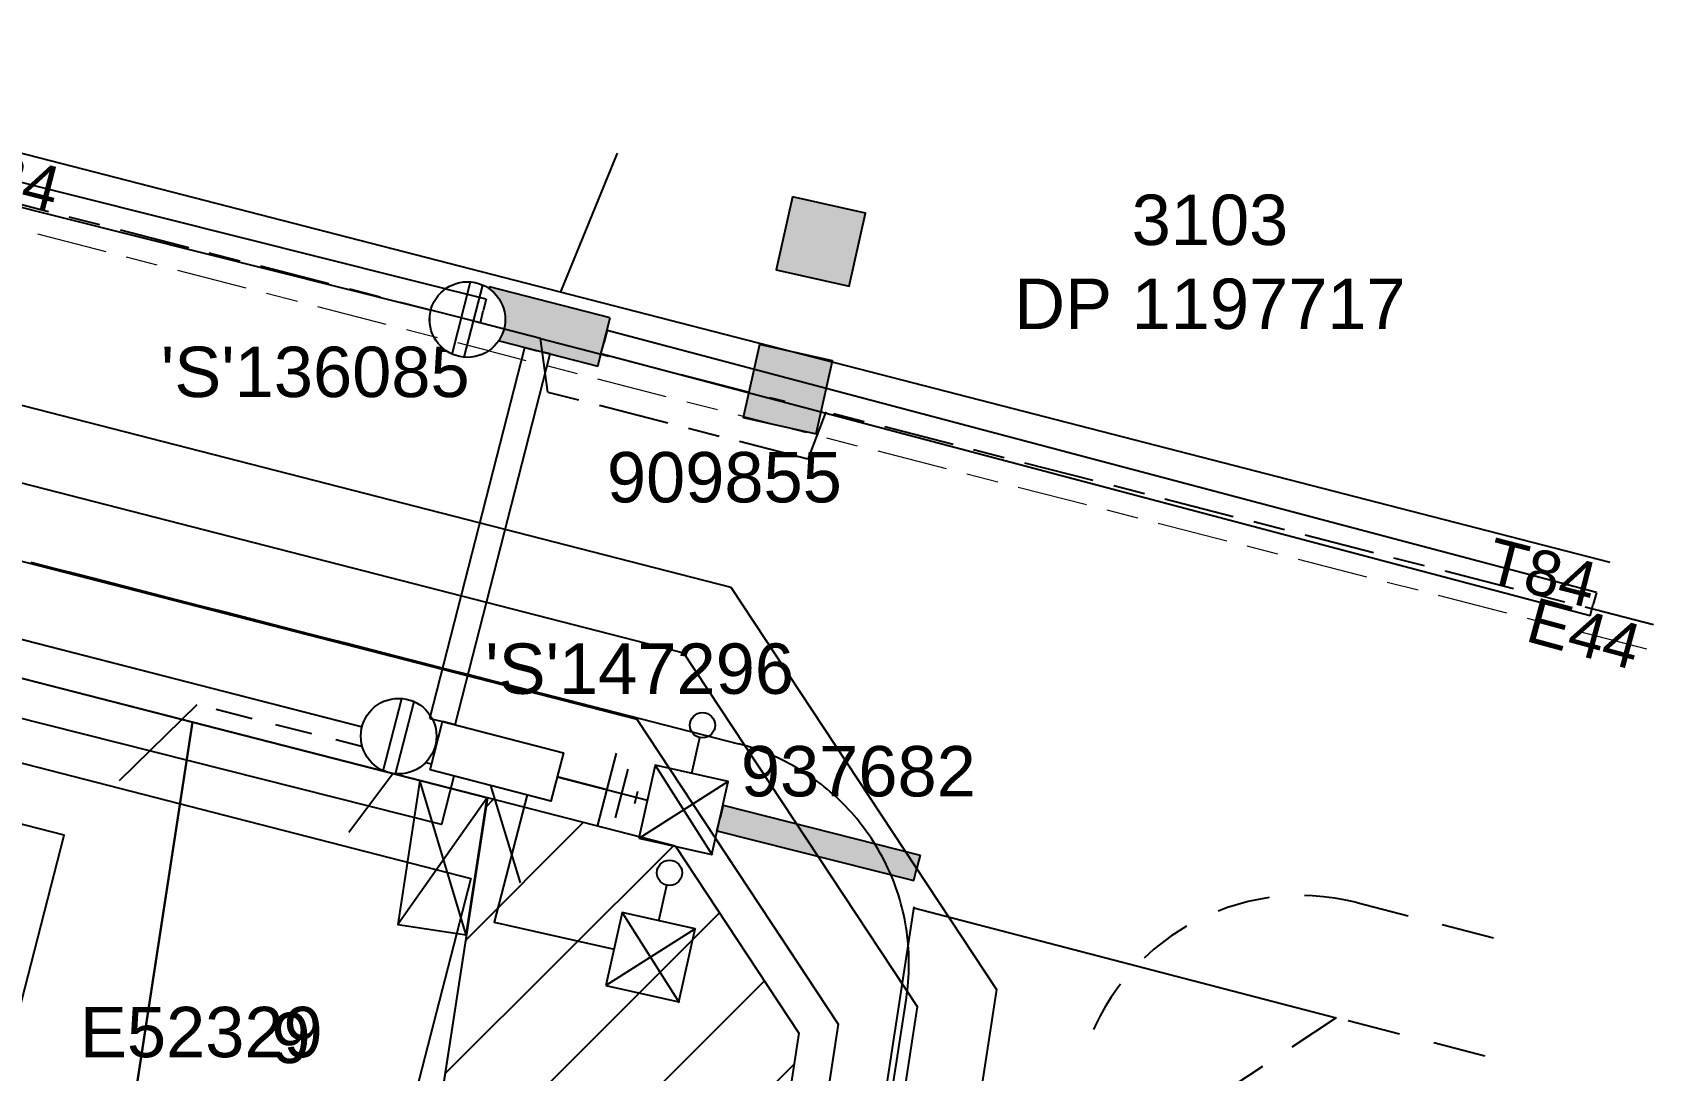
# Model space of a CAD drawing. Header units: metres. Extents: x 301343 to 301607, y 6240179 to 6240499.
# Drawn here: x 301537.2 to 301601.5, y 6240399.1 to 6240440.3 of the extents above; entities that cross this region are included whole.
import ezdxf
from ezdxf.enums import TextEntityAlignment as Align

# ---------------------------------------------------------------- set-up
doc = ezdxf.new("R2010")
doc.units = ezdxf.units.M
doc.header["$LTSCALE"] = 0.7
for name, pattern in [('Cable Exist OH', [1, 1, 0]), ('Cable Exist UG', [8.2, 4, -1.2, 1.8, -1.2]), ('Dash', [5, 3, -2]), ('IE Trench LV', [6.5, 5, -1.5])]:
    doc.linetypes.add(name, pattern=pattern)
doc.layers.get('0').update_dxf_attribs({"color": 6})
for name, color, linetype in [('_User Miscellaneous11', 7, 'Continuous'), ('_User Miscellaneous4', 7, 'Continuous'), ('_User Miscellaneous6', 7, 'Continuous'), ('_User Miscellaneous7', 150, 'Continuous'), ('_User Miscellaneous8', 7, 'Continuous'), ('_User Miscellaneous9', 8, 'Continuous'), ('_User_HV_Exist', 7, 'Continuous'), ('Cadastre Developer_SP_NEW', 4, 'Continuous'), ('Cadastre Roads_SP_NEW', 8, 'Continuous'), ('Duct_SP_EXT', 4, 'Continuous'), ('Duct_SP_NEW', 2, 'Continuous'), ('Equip_HV_NEW', 2, 'Continuous'), ('Equip_LV_EXT', 5, 'Continuous'), ('Equip_LV_NEW', 5, 'Continuous'), ('Mains_HV_NEW_U72', 2, 'Continuous'), ('Mains_LV_EXT', 160, 'Continuous'), ('Mains_LV_NEW_R6', 2, 'Continuous'), ('Mains_LV_NEW_T84', 2, 'Continuous'), ('Mains_LV_SL_EXT', 160, 'Continuous'), ('Services_SP_NEW_UG', 2, 'Continuous'), ('Sub_SP_NEW', 2, 'Continuous'), ('SupportsUG_SP_LV_EXT', 7, 'Continuous'), ('SupportsUG_SP_LV_NEW', 2, 'Continuous'), ('SupportsUG_SP_LV_SL_EXT', 7, 'Continuous'), ('SupportsUG_SP_LV_SL_NEW', 2, 'Continuous'), ('Trench_SP_NEW', 2, 'Continuous')]:
    doc.layers.add(name, color=color, linetype=linetype)
doc.layers.add('_User Miscellaneous5', color=7, linetype='Continuous', lineweight=35)
doc.layers.add('_User Notes', color=7, linetype='Continuous', plot=False)
doc.styles.add('ARIAL', font='arial.ttf', dxfattribs={"height": 2})
doc.styles.add('COLUMN_LABEL', font='arial.ttf')
doc.styles.add('POLE_LABEL', font='arial.ttf')
doc.styles.add('SL_LABEL', font='arial.ttf')
doc.styles.get("Standard").update_dxf_attribs({"font": 'arial.ttf'})
doc.styles.add('style1', font='iso3098b.shx')
doc.styles.add('SWITCH_LABEL', font='arial.ttf', dxfattribs={"height": 2.5})
doc.linetypes.add('Cable New UG', pattern='A,8,-1,["x",style1,S=3.5,R=0,X=0.35,Y=-1],-3.5', length=12.5)
doc.linetypes.add('Cable Z', pattern='A,8,-1,["Z",Standard,S=2.5,R=0,X=0.35,Y=-1.25],-3.5', length=12.5)
doc.linetypes.add('IE Trench HV', pattern='A,8,-2,["/",style1,S=2.5,R=0,X=0.1,Y=-1],-4.5', length=14.5)

# ---------------------------------------------------------------- blocks, each defined once
blk = doc.blocks.new('*U68')
at = {"layer": '_User Miscellaneous7'}
blk.add_hatch(color=256, dxfattribs=at).paths.add_polyline_path([(-1.247, -7.528), (1.721, -7.434), (1.627, -4.466), (-1.341, -4.56)])
at = {"layer": '_User Miscellaneous8'}
blk.add_hatch(color=256, dxfattribs=at).paths.add_polyline_path([(-1.437, -1.531), (1.531, -1.437), (1.437, 1.531), (-1.531, 1.437)])
at = {"layer": '_User Miscellaneous7'}
blk.add_lwpolyline([(1.721, -7.434), (1.627, -4.466), (-1.341, -4.56), (-1.247, -7.528)], close=True, dxfattribs=at)
at = {"layer": '_User Miscellaneous8'}
blk.add_lwpolyline([(1.531, -1.437), (1.437, 1.531), (-1.531, 1.437), (-1.437, -1.531)], close=True, dxfattribs=at)
at = {"flags": 9}
for tag, style, p in [('STRUCTURE_PLANT_NUMBER', 'POLE_LABEL', (1.813, 0.031)), ('STREET_CODE', 'COLUMN_LABEL', (1.813, -0.2))]:
    blk.add_attdef(tag, text='', height=0.2, dxfattribs=dict(at, style=style)).set_placement(p, align=Align.MIDDLE_LEFT)
for tag, p in [('OWNED_BY', (1.813, -0.6)), ('COLUMN_TYPE', (1.813, -0.4)), ('STATE', (1.813, -0.8)), ('USAGE', (1.813, -1)), ('LEGEND', (1.813, -1.2)), ('STREETNAME', (1.813, -1.6)), ('SUBURB', (1.813, -1.8)), ('LOCATION', (1.813, -1.4)), ('NOTES', (1.813, -2))]:
    blk.add_attdef(tag, text='', height=0.2, dxfattribs=at).set_placement(p, align=Align.MIDDLE_LEFT)
at = {"flags": 1}
blk.add_attdef('Z', (1.813, -2.351), '', height=0.2, dxfattribs=at)
at = {"layer": '_User Miscellaneous6', "style": 'ARIAL', "flags": 8}
blk.add_attdef('ASSET_NUM', text='', height=2, dxfattribs=at).set_placement((2, 2), align=Align.MIDDLE_LEFT)
blk = doc.blocks.new('*U67')
blk.add_hatch(color=256).paths.add_polyline_path([(2.571, -2.391), (2.493, -0.413), (-2.453, -0.606), (-2.376, -2.585)])
blk.add_lwpolyline([(2.493, -0.413), (-2.453, -0.606), (-2.376, -2.585), (2.571, -2.391)], close=True)
for tag, p, flags in [('OWNED_BY', (0, 1.3), 9), ('STATE', (0, 1.1), 9), ('SUPPORT_TYPE', (0, 0.9), 9), ('USAGE', (0, 0.7), 9), ('LEGEND', (0, 0.5), 9), ('LOCATION', (0, 0.3), 9), ('NOTES', (0, 0.1), 9), ('PARENT', (0, -0.1), 9), ('STREETNAME', (0, -0.3), 9), ('SUBURB', (0, -0.5), 1)]:
    blk.add_attdef(tag, p, '', height=0.2, dxfattribs=dict(flags=flags))
at = {"layer": '_User Miscellaneous6', "style": 'ARIAL', "flags": 8}
blk.add_attdef('ASSET_NUM', text='', height=2, dxfattribs=at).set_placement((1.5, 7.5), align=Align.TOP_LEFT)
blk = doc.blocks.new('LV_UG_LINKS_CLOSED_EXT')
blk.add_wipeout([(-1.056, 1.057), (-1.18, 0.916), (-1.286, 0.761), (-1.371, 0.594), (-1.435, 0.417), (-1.476, 0.234), (-1.493, 0.047), (-1.487, -0.14), (-1.458, -0.326), (-1.406, -0.506), (-1.331, -0.678), (-1.236, -0.839), (-1.121, -0.988), (-0.988, -1.12), (-0.84, -1.235), (-0.679, -1.331), (-0.506, -1.406), (-0.326, -1.458), (-0.141, -1.487), (0.047, -1.493), (0.233, -1.476), (0.416, -1.435), (0.593, -1.371), (0.76, -1.286), (0.915, -1.181), (1.056, -1.057), (1.18, -0.916), (1.286, -0.761), (1.371, -0.594), (1.435, -0.417), (1.476, -0.234), (1.493, -0.047), (1.487, 0.14), (1.458, 0.326), (1.406, 0.506), (1.331, 0.678), (1.236, 0.839), (1.121, 0.988), (0.988, 1.12), (0.84, 1.235), (0.679, 1.331), (0.506, 1.406), (0.326, 1.458), (0.141, 1.487), (-0.047, 1.493), (-0.233, 1.476), (-0.416, 1.435), (-0.593, 1.371), (-0.76, 1.286), (-0.915, 1.181)])
for p, q in [((-0.25, -1.479), (-0.25, 1.479)), ((0.25, -1.479), (0.25, 1.479))]:
    blk.add_line(p, q)
blk.add_circle((0, 0), 1.5)
at = {"flags": 9}
for tag, p in [('ACTUAL_STATUS', (0, 0)), ('OPERATING_VOLTAGE', (0, -0.6)), ('CONSTRUCTED_VOLTAGE', (0, -0.2)), ('NO_PHASES', (0, -0.4)), ('ORIENTATION', (0, -0.8)), ('STATE', (0, -1)), ('SWITCH_TYPE', (0, -1.2)), ('USAGE', (0, -1.4)), ('NOTES', (0, -1.6))]:
    blk.add_attdef(tag, text='', height=0.2, dxfattribs=at).set_placement(p, align=Align.MIDDLE_LEFT)
at = {"flags": 1}
blk.add_attdef('Z', (0, 0), '', height=0.2, dxfattribs=at)
blk = doc.blocks.new('*U71')
for p, q in [((5.5, 1.375), (-0.274, -1.375)), ((0, 1.375), (5.5, -1.375))]:
    blk.add_line(p, q)
blk.add_lwpolyline([(-0.274, -1.375), (5.5, -1.375), (5.5, 1.375), (0, 1.375)], close=True)
for tag, height, flags, p in [('ASSET_NUM', 3, 8, (5.84, 2.545)), ('STREET_CODE', 0.2, 9, (5.34, 0.545)), ('OPERATING_VOLTAGE', 0.2, 9, (5.34, 0.145)), ('ORIENTATION', 0.2, 9, (5.34, -0.055)), ('NO_PHASES', 0.2, 9, (5.34, 0.345)), ('OWNED_BY', 0.2, 9, (5.34, -0.255)), ('OPERATED_BY', 0.2, 9, (5.34, -0.455)), ('MAINTAINED_BY', 0.2, 9, (5.34, -0.655)), ('SECONDARY_VOLTAGE', 0.2, 9, (5.34, -1.055)), ('STATE', 0.2, 9, (5.34, -1.255)), ('CONSTRUCTED_VOLTAGE', 0.2, 9, (5.34, -0.855)), ('SUBSTATION_TYPE', 0.2, 9, (5.34, -1.655)), ('USAGE', 0.2, 9, (5.34, -1.855)), ('PARENT', 0.2, 9, (5.34, -1.455)), ('SUBURB', 0.2, 9, (5.34, -2.255)), ('STREETNAME', 0.2, 9, (5.34, -2.455)), ('LEGEND', 0.2, 9, (5.34, -2.055)), ('LOCATION', 0.2, 9, (5.34, -2.655)), ('Z', 0.2, 1, (5.34, -3.055)), ('NOTES', 0.2, 9, (5.34, -2.855))]:
    blk.add_attdef(tag, text='', height=height, dxfattribs=dict(flags=flags)).set_placement(p, align=Align.MIDDLE_LEFT)
blk = doc.blocks.new('*U37')
at = {"lineweight": -3}
blk.add_lwpolyline([(-2.475, 2.49), (2.475, 2.49), (2.475, 0.51), (-2.475, 0.51)], close=True, dxfattribs=at)
for tag, flags, p in [('STREET_CODE', 9, (1.5, 3.5)), ('OWNED_BY', 9, (1.5, 3.3)), ('OPERATED_BY', 9, (1.5, 3.1)), ('STATE', 9, (1.5, 2.7)), ('SUPPORT_TYPE', 9, (1.5, 2.5)), ('MAINTAINED_BY', 9, (1.5, 2.9)), ('USAGE', 9, (1.5, 2.3)), ('LEGEND', 9, (1.5, 2.1)), ('PARENT', 9, (1.5, 1.9)), ('SUBURB', 9, (1.5, 1.7)), ('STREETNAME', 9, (1.5, 1.5)), ('LOCATION', 9, (1.5, 1.3)), ('Z', 1, (1.5, 0.9)), ('NOTES', 9, (1.5, 1.1))]:
    blk.add_attdef(tag, text='', height=0.2, dxfattribs=dict(flags=flags)).set_placement(p, align=Align.MIDDLE_LEFT)
at = {"layer": '_User Miscellaneous4', "style": 'ARIAL', "flags": 8}
blk.add_attdef('ASSET_NUM', text='', height=2, dxfattribs=at).set_placement((2, 5.5), align=Align.MIDDLE_LEFT)
blk = doc.blocks.new('*U74')
at = {"layer": 'Services_SP_NEW_UG', "color": 2, "flags": 128}
blk.add_lwpolyline([(12.08, -0.75), (14.327, 2.934)], dxfattribs=at)
at = {"layer": 'Services_SP_NEW_UG', "color": 2, "linetype": 'Dash', "ltscale": 0.7, "flags": 128}
blk.add_lwpolyline([(2.473, -0.75), (12.08, -0.75)], dxfattribs=at)
blk = doc.blocks.new('LV_UG_LINKS_CLOSED_NEW')
for tag, flags, p in [('OPERATED_BY', 9, (1.5, -2)), ('TYPE', 9, (1.5, -2.6)), ('MAINTAINED_BY', 9, (1.5, -2.2)), ('NUMBER_OF_PHASES', 9, (1.5, -2.4)), ('Z', 1, (1.5, -2.8))]:
    blk.add_attdef(tag, text='', height=0.2, dxfattribs=dict(flags=flags)).set_placement(p, align=Align.MIDDLE_LEFT)
blk.add_wipeout([(-1.056, 1.057), (-1.18, 0.916), (-1.286, 0.761), (-1.371, 0.594), (-1.435, 0.417), (-1.476, 0.234), (-1.493, 0.047), (-1.487, -0.14), (-1.458, -0.326), (-1.406, -0.506), (-1.331, -0.678), (-1.236, -0.839), (-1.121, -0.988), (-0.988, -1.12), (-0.84, -1.235), (-0.679, -1.331), (-0.506, -1.406), (-0.326, -1.458), (-0.141, -1.487), (0.047, -1.493), (0.233, -1.476), (0.416, -1.435), (0.593, -1.371), (0.76, -1.286), (0.915, -1.181), (1.056, -1.057), (1.18, -0.916), (1.286, -0.761), (1.371, -0.594), (1.435, -0.417), (1.476, -0.234), (1.493, -0.047), (1.487, 0.14), (1.458, 0.326), (1.406, 0.506), (1.331, 0.678), (1.236, 0.839), (1.121, 0.988), (0.988, 1.12), (0.84, 1.235), (0.679, 1.331), (0.506, 1.406), (0.326, 1.458), (0.141, 1.487), (-0.047, 1.493), (-0.233, 1.476), (-0.416, 1.435), (-0.593, 1.371), (-0.76, 1.286), (-0.915, 1.181)])
for p, q in [((-0.25, -1.479), (-0.25, 1.479)), ((0.25, -1.479), (0.25, 1.479))]:
    blk.add_line(p, q)
blk.add_circle((0, 0), 1.5)
at = {"flags": 9}
for tag, p in [('ACTUAL_STATUS', (1.5, 0)), ('OPERATING_VOLTAGE', (1.5, -0.6)), ('CONSTRUCTED_VOLTAGE', (1.5, -0.2)), ('NO_PHASES', (1.5, -0.4)), ('ORIENTATION', (1.5, -0.8)), ('STATE', (1.5, -1)), ('SWITCH_TYPE', (1.5, -1.2)), ('OWNED_BY', (1.5, -1.8)), ('USAGE', (1.5, -1.4)), ('NOTES', (1.5, -1.6))]:
    blk.add_attdef(tag, text='', height=0.2, dxfattribs=at).set_placement(p, align=Align.MIDDLE_LEFT)
blk = doc.blocks.new('Earth')
for p, q in [((0, -2.044), (0, 0)), ((-1.5, -2.044), (1.5, -2.044)), ((-1, -2.644), (1, -2.644)), ((-0.25, -3.244), (0.25, -3.244))]:
    blk.add_line(p, q)
blk = doc.blocks.new('SWG_SIE_ES_NEW')
for p, q in [((-6.103, 0.747), (-1.804, 1.966)), ((2.223, -2.29), (4.623, -2.285)), ((2.524, -2.89), (4.324, -2.886)), ((2.826, -3.489), (4.026, -3.486)), ((3.127, -4.088), (3.727, -4.087))]:
    blk.add_line(p, q)
at = {"const_width": 0.8, "flags": 128}
blk.add_lwpolyline([(-9.091, -0.021, 1), (-8.291, -0.021, 1)], format="xyb", close=True, dxfattribs=at)
for points in [[(-5.789, -0.821, -1), (-5.793, 0.779, -1)], [(-1.789, -0.813, -1), (-1.793, 0.787, -1)]]:
    blk.add_lwpolyline(points, format="xyb", close=True)
for points in [[(-6.591, -0.023), (-7.891, -0.023)], [(3.423, -0.012), (-0.991, -0.012)], [(3.423, -0.012), (3.423, -2.288)]]:
    blk.add_lwpolyline(points)
at = {"flags": 1}
blk.add_attdef('Z', (0, 0), '', height=0.2, dxfattribs=at)
at = {"style": 'SWITCH_LABEL', "flags": 9}
blk.add_attdef('STREET_CODE', text='', height=0.2, dxfattribs=at).set_placement((0, -0.2), align=Align.MIDDLE_LEFT)
at = {"flags": 9}
for tag, p in [('ORIENTATION', (0, -0.4)), ('PARENT', (0, -0.6)), ('SUBURB', (0, -1)), ('STREETNAME', (0, -1.2)), ('USAGE', (0, -0.8)), ('LOCATION', (0, -1.4)), ('NOTES', (0, -1.6))]:
    blk.add_attdef(tag, text='', height=0.2, dxfattribs=at).set_placement(p, align=Align.MIDDLE_LEFT)
at = {"style": 'ARIAL', "flags": 8}
blk.add_attdef('ASSET_NUM', text='', height=2, dxfattribs=at).set_placement((-1.812, -3.151), align=Align.MIDDLE_CENTER)
blk = doc.blocks.new('*U158')
at = {"layer": '_User Miscellaneous7', "lineweight": -3}
for points in [[(0, -3.03), (0, -1.58)], [(-1.485, -3.03), (1.5, -6.015)], [(1.485, -3.03), (-1.485, -6)]]:
    blk.add_lwpolyline(points, dxfattribs=at)
blk.add_lwpolyline([(-1.485, -6), (1.485, -6), (1.485, -3.03), (-1.485, -3.03)], close=True, dxfattribs=at)
blk.add_circle((0, -1.08), 0.5, dxfattribs=at)
at = {"layer": '_User Miscellaneous8', "color": 2, "lineweight": -3}
blk.add_lwpolyline([(-1.485, 0), (1.485, 0), (1.485, 2.97), (-1.485, 2.97)], close=True, dxfattribs=at)
at = {"layer": '_User Miscellaneous9', "color": 2, "lineweight": -3}
for points in [[(-1.485, 2.97), (1.5, -0.015)], [(1.485, 2.97), (-1.485, -0.015)]]:
    blk.add_lwpolyline(points, dxfattribs=at)
at = {"style": 'POLE_LABEL', "flags": 9}
blk.add_attdef('STRUCTURE_PLANT_NUMBER', text='', height=0.2, dxfattribs=at).set_placement((1.641, 1.727), align=Align.MIDDLE_LEFT)
for tag, flags, p in [('STREET_CODE', 9, (1.641, 1.485)), ('COLUMN_TYPE', 9, (1.641, 1.285)), ('OWNED_BY', 9, (1.641, 1.085)), ('OPERATED_BY', 9, (1.641, 0.885)), ('MAINTAINED_BY', 9, (1.641, 0.685)), ('STATE', 9, (1.641, 0.485)), ('USAGE', 9, (1.641, 0.285)), ('LEGEND', 9, (1.641, 0.085)), ('SUBURB', 9, (1.641, -0.315)), ('STREETNAME', 9, (1.641, -0.515)), ('PARENT', 9, (1.641, -0.115)), ('LOCATION', 9, (1.641, -0.715)), ('Z', 1, (1.641, -1.315)), ('NOTES', 9, (1.641, -0.915)), ('LABEL_ALIGNMENT', 9, (1.641, -1.115))]:
    blk.add_attdef(tag, text='', height=0.2, dxfattribs=dict(flags=flags)).set_placement(p, align=Align.MIDDLE_LEFT)
at = {"layer": '_User Miscellaneous5', "style": 'ARIAL', "flags": 8}
blk.add_attdef('ASSET_NUM', text='', height=2, dxfattribs=at).set_placement((2, 3.485), align=Align.MIDDLE_LEFT)
blk = doc.blocks.new('*U62')
at = {"layer": '_User Miscellaneous8', "color": 2}
blk.add_line((0, 0), (0, 1.45), dxfattribs=at)
blk.add_circle((0, 1.95), 0.5, dxfattribs=at)
for tag, p, flags in [('Z', (0, 0), 1), ('OPERATED_BY', (0, -9.607), 9)]:
    blk.add_attdef(tag, p, '', height=0.2, dxfattribs=dict(flags=flags))
at = {"style": 'SL_LABEL', "flags": 9}
blk.add_attdef('STREET_CODE', text='', height=0.2, dxfattribs=at).set_placement((0, -0.2), align=Align.MIDDLE_LEFT)
at = {"flags": 9}
for tag, p in [('CONSTRUCTED_VOLTAGE', (0, -0.4)), ('CONTROL_TYPE', (0, -0.6)), ('LANTERN_PURPOSE', (0, -0.8)), ('LANTERN_TYPE', (0, -1)), ('NO_PHASES', (0, -1.2)), ('OPERATING_VOLTAGE', (0, -1.4)), ('ORIENTATION', (0, -1.6)), ('OWNED_BY', (0, -1.8)), ('STATE', (0, -2)), ('CEXIST', (0, -2.4)), ('CNEW', (0, -2.6)), ('USAGE', (0, -2.2)), ('CNUMBER', (0, -2.8)), ('CREMOVE', (0, -3)), ('CREPLACE', (0, -3.2)), ('LKINGHEIGHT', (0, -3.4)), ('LBRACKET', (0, -3.6)), ('LBRACKETVOCAB', (0, -3.8)), ('LCATEGORY', (0, -4)), ('LCHARGE1', (0, -4.2)), ('LCHARGE1PERCENT', (0, -4.4)), ('LCHARGE2', (0, -4.6)), ('LCHARGE2PERCENT', (0, -4.8)), ('LCHARGE3', (0, -5)), ('LCHARGE3PERCENT', (0, -5.2)), ('LEXIST', (0, -5.4)), ('LLAMP', (0, -5.6)), ('LLAMPVOCAB', (0, -5.8)), ('LMAST', (0, -6)), ('LMASTVOCAB', (0, -6.2)), ('LNEW', (0, -6.4)), ('LANTNUMBER', (0, -6.6)), ('LOUTREACH', (0, -7)), ('LOUTREACHVOCAB', (0, -7.2)), ('LRATECODE', (0, -7.4)), ('LREMOVE', (0, -7.6)), ('LREPLACE', (0, -7.8)), ('LTYPE', (0, -8)), ('LTYPEVOCAB', (0, -8.2)), ('LEGEND', (0, -8.4)), ('SUBURB', (0, -8.6)), ('STREETNAME', (0, -8.8)), ('LOCATION', (0, -9)), ('NOTES', (0, -9.2)), ('MAINTAINED_BY', (0, -9.863))]:
    blk.add_attdef(tag, text='', height=0.2, dxfattribs=at).set_placement(p, align=Align.MIDDLE_LEFT)
at = {"layer": '_User Notes', "style": 'SL_LABEL', "flags": 8}
blk.add_attdef('ASSET_NUM', text='', height=2.5, dxfattribs=at).set_placement((2, 2), align=Align.MIDDLE_LEFT)
at = {"layer": '_User Notes', "flags": 8}
blk.add_attdef('LNUMBER', text='', height=2.5, dxfattribs=at).set_placement((1.2, -2.8), align=Align.MIDDLE_LEFT)

msp = doc.modelspace()

# ---------------------------------------------------------------- hatches: boundary and pattern name
at = {"layer": '_User Miscellaneous11'}
h = msp.add_hatch(dxfattribs=at)
h.set_pattern_fill('ANSI31', color=3)
h.paths.add_polyline_path([(301567.584, 6240400.583), (301562.682, 6240408.007), (301555.22, 6240409.924), (301551.527, 6240385.847), (301552.154, 6240385.751), (301565.006, 6240383.78)])
h = msp.add_hatch(color=256, dxfattribs=at)
h.dxf.hatch_style = 1
h.paths.add_polyline_path([(301564.582, 6240409.632), (301564.327, 6240408.624), (301572.138, 6240406.646), (301572.394, 6240407.654)])

# ---------------------------------------------------------------- linework, layer by layer
at = {"layer": 'Cadastre Developer_SP_NEW', "linetype": 'Continuous', "lineweight": 25}
for p, q in [((301543.519, 6240412.929), (301532.343, 6240415.8)), ((301543.519, 6240412.929), (301539.645, 6240387.669)), ((301555.22, 6240409.924), (301543.519, 6240412.929)), ((301555.22, 6240409.924), (301551.527, 6240385.847)), ((301562.682, 6240408.007), (301555.22, 6240409.924)), ((301562.682, 6240408.007), (301567.584, 6240400.583)), ((301567.584, 6240400.583), (301565.006, 6240383.78))]:
    msp.add_line(p, q, dxfattribs=at)
at = {"layer": 'Cadastre Developer_SP_NEW', "linetype": 'Continuous', "lineweight": 25, "flags": 128}
for points in [[(301558.136, 6240430.005), (301560.379, 6240435.518)], [(301550.516, 6240264.529), (301572.153, 6240405.597)], [(301572.148, 6240405.566), (301588.897, 6240401.196)]]:
    msp.add_lwpolyline(points, dxfattribs=at)
at = {"layer": 'Cadastre Developer_SP_NEW', "linetype": 'Continuous', "lineweight": 25}
for points in [[(301528.295, 6240389.41), (301532.343, 6240415.8), (301543.519, 6240412.929), (301539.645, 6240387.669), (301528.295, 6240389.41)], [(301555.22, 6240409.924), (301551.527, 6240385.847), (301539.645, 6240387.669), (301543.519, 6240412.929), (301555.22, 6240409.924)]]:
    msp.add_lwpolyline(points, close=True, dxfattribs=at)
at = {"layer": 'Cadastre Developer_SP_NEW', "linetype": 'Dash', "lineweight": 25}
msp.add_lwpolyline([(301594.801, 6240399.679), (301588.897, 6240401.196), (301582.175, 6240396.758), (301565.274, 6240286.621), (301570.295, 6240279.78), (301579.596, 6240278.353)], dxfattribs=at)
at = {"layer": 'Cadastre Roads_SP_NEW', "lineweight": 25}
for p, q in [((301537.105, 6240419.283, 53.64), (301538.074, 6240419.034, 53.666)), ((301538.074, 6240419.034, 53.666), (301539.042, 6240418.785, 53.692)), ((301539.042, 6240418.785, 53.692), (301540.011, 6240418.536, 53.718)), ((301540.011, 6240418.536, 53.718), (301540.98, 6240418.287, 53.744)), ((301540.98, 6240418.287, 53.744), (301541.948, 6240418.039, 53.769)), ((301541.948, 6240418.039, 53.769), (301542.917, 6240417.79, 53.794)), ((301542.917, 6240417.79, 53.794), (301543.885, 6240417.541, 53.819)), ((301543.885, 6240417.541, 53.819), (301544.854, 6240417.292, 53.844)), ((301544.854, 6240417.292, 53.844), (301545.822, 6240417.043, 53.869)), ((301545.822, 6240417.043, 53.869), (301546.791, 6240416.795, 53.893)), ((301546.791, 6240416.795, 53.893), (301547.759, 6240416.546, 53.917)), ((301547.759, 6240416.546, 53.917), (301548.728, 6240416.297, 53.941)), ((301548.728, 6240416.297, 53.941), (301549.697, 6240416.048, 53.965)), ((301549.697, 6240416.048, 53.965), (301550.665, 6240415.8, 53.989)), ((301550.665, 6240415.8, 53.989), (301551.634, 6240415.551, 54.012)), ((301551.634, 6240415.551, 54.012), (301552.602, 6240415.302, 54.035)), ((301552.602, 6240415.302, 54.035), (301553.571, 6240415.053, 54.058)), ((301553.571, 6240415.053, 54.058), (301554.539, 6240414.804, 54.081)), ((301554.539, 6240414.804, 54.081), (301555.508, 6240414.556, 54.103)), ((301555.508, 6240414.556, 54.103), (301556.476, 6240414.307, 54.125)), ((301556.476, 6240414.307, 54.125), (301565.189, 6240412.069, 54.325)), ((301565.381, 6240412.017, 54.329), (301565.189, 6240412.069, 54.325)), ((301565.532, 6240411.973, 54.332), (301565.381, 6240412.017, 54.329)), ((301565.682, 6240411.927, 54.335), (301565.532, 6240411.973, 54.332)), ((301565.832, 6240411.878, 54.338), (301565.682, 6240411.927, 54.335)), ((301565.98, 6240411.826, 54.341), (301565.832, 6240411.878, 54.338)), ((301566.167, 6240411.757, 54.345), (301565.98, 6240411.826, 54.341)), ((301566.313, 6240411.7, 54.347), (301566.167, 6240411.757, 54.345)), ((301566.458, 6240411.64, 54.35), (301566.313, 6240411.7, 54.347)), ((301566.602, 6240411.577, 54.352), (301566.458, 6240411.64, 54.35)), ((301566.745, 6240411.512, 54.355), (301566.602, 6240411.577, 54.352)), ((301566.925, 6240411.426, 54.358), (301566.745, 6240411.512, 54.355)), ((301567.066, 6240411.356, 54.36), (301566.925, 6240411.426, 54.358)), ((301567.205, 6240411.283, 54.362), (301567.066, 6240411.356, 54.36)), ((301567.342, 6240411.207, 54.364), (301567.205, 6240411.283, 54.362)), ((301567.479, 6240411.129, 54.366), (301567.342, 6240411.207, 54.364)), ((301567.65, 6240411.027, 54.367), (301567.479, 6240411.129, 54.366)), ((301567.783, 6240410.944, 54.369), (301567.65, 6240411.027, 54.367)), ((301567.915, 6240410.858, 54.37), (301567.783, 6240410.944, 54.369)), ((301568.045, 6240410.77, 54.371), (301567.915, 6240410.858, 54.37)), ((301568.174, 6240410.68, 54.373), (301568.045, 6240410.77, 54.371)), ((301568.335, 6240410.563, 54.374), (301568.174, 6240410.68, 54.373)), ((301568.46, 6240410.468, 54.375), (301568.335, 6240410.563, 54.374)), ((301568.583, 6240410.37, 54.375), (301568.46, 6240410.468, 54.375)), ((301568.705, 6240410.271, 54.376), (301568.583, 6240410.37, 54.375)), ((301568.825, 6240410.17, 54.377), (301568.705, 6240410.271, 54.376)), ((301568.985, 6240410.029, 54.377), (301568.825, 6240410.17, 54.377)), ((301569.1, 6240409.922, 54.378), (301568.985, 6240410.029, 54.377)), ((301569.214, 6240409.814, 54.378), (301569.1, 6240409.922, 54.378)), ((301569.326, 6240409.704, 54.378), (301569.214, 6240409.814, 54.378)), ((301569.426, 6240409.601, 54.378), (301569.326, 6240409.704, 54.378)), ((301569.563, 6240409.456, 54.378), (301569.426, 6240409.601, 54.378)), ((301569.669, 6240409.34, 54.377), (301569.563, 6240409.456, 54.378)), ((301569.772, 6240409.222, 54.377), (301569.669, 6240409.34, 54.377)), ((301569.874, 6240409.102, 54.376), (301569.772, 6240409.222, 54.377)), ((301569.973, 6240408.98, 54.376), (301569.874, 6240409.102, 54.376)), ((301570.096, 6240408.823, 54.375), (301569.973, 6240408.98, 54.376)), ((301570.19, 6240408.697, 54.374), (301570.096, 6240408.823, 54.375)), ((301570.282, 6240408.57, 54.373), (301570.19, 6240408.697, 54.374)), ((301570.372, 6240408.441, 54.372), (301570.282, 6240408.57, 54.373)), ((301570.46, 6240408.311, 54.371), (301570.372, 6240408.441, 54.372)), ((301570.568, 6240408.143, 54.369), (301570.46, 6240408.311, 54.371)), ((301570.651, 6240408.01, 54.367), (301570.568, 6240408.143, 54.369)), ((301570.731, 6240407.875, 54.366), (301570.651, 6240408.01, 54.367)), ((301570.808, 6240407.738, 54.364), (301570.731, 6240407.875, 54.366)), ((301570.884, 6240407.6, 54.363), (301570.808, 6240407.738, 54.364)), ((301570.976, 6240407.424, 54.36), (301570.884, 6240407.6, 54.363)), ((301571.046, 6240407.283, 54.358), (301570.976, 6240407.424, 54.36)), ((301571.113, 6240407.141, 54.357), (301571.046, 6240407.283, 54.358)), ((301571.178, 6240406.998, 54.355), (301571.113, 6240407.141, 54.357)), ((301571.24, 6240406.854, 54.353), (301571.178, 6240406.998, 54.355)), ((301571.316, 6240406.669, 54.35), (301571.24, 6240406.854, 54.353)), ((301571.373, 6240406.523, 54.348), (301571.316, 6240406.669, 54.35)), ((301571.427, 6240406.375, 54.345), (301571.373, 6240406.523, 54.348)), ((301571.478, 6240406.227, 54.343), (301571.427, 6240406.375, 54.345)), ((301571.527, 6240406.077, 54.341), (301571.478, 6240406.227, 54.343)), ((301571.585, 6240405.887, 54.337), (301571.527, 6240406.077, 54.341)), ((301571.628, 6240405.736, 54.335), (301571.585, 6240405.887, 54.337)), ((301571.669, 6240405.584, 54.332), (301571.628, 6240405.736, 54.335)), ((301571.706, 6240405.431, 54.329), (301571.669, 6240405.584, 54.332)), ((301571.741, 6240405.278, 54.326), (301571.706, 6240405.431, 54.329)), ((301571.782, 6240405.083, 54.322), (301571.741, 6240405.278, 54.326)), ((301571.811, 6240404.929, 54.319), (301571.782, 6240405.083, 54.322)), ((301571.837, 6240404.774, 54.316), (301571.811, 6240404.929, 54.319)), ((301571.86, 6240404.618, 54.313), (301571.837, 6240404.774, 54.316)), ((301571.881, 6240404.463, 54.31), (301571.86, 6240404.618, 54.313)), ((301571.903, 6240404.264, 54.306), (301571.881, 6240404.463, 54.31)), ((301571.918, 6240404.108, 54.302), (301571.903, 6240404.264, 54.306)), ((301571.93, 6240403.951, 54.299), (301571.918, 6240404.108, 54.302)), ((301571.939, 6240403.795, 54.295), (301571.93, 6240403.951, 54.299)), ((301571.945, 6240403.638, 54.292), (301571.939, 6240403.795, 54.295)), ((301571.949, 6240403.438, 54.287), (301571.945, 6240403.638, 54.292)), ((301571.947, 6240403.124, 54.279), (301571.949, 6240403.281, 54.283)), ((301571.949, 6240403.281, 54.283), (301571.949, 6240403.438, 54.287)), ((301571.905, 6240402.455, 54.261), (301571.919, 6240402.611, 54.266)), ((301571.919, 6240402.611, 54.266), (301571.933, 6240402.81, 54.271)), ((301571.933, 6240402.81, 54.271), (301571.941, 6240402.967, 54.275)), ((301571.941, 6240402.967, 54.275), (301571.947, 6240403.124, 54.279)), ((301571.465, 6240399.507, 54.176), (301571.846, 6240401.988, 54.248)), ((301571.846, 6240401.988, 54.248), (301571.868, 6240402.143, 54.253)), ((301571.868, 6240402.143, 54.253), (301571.888, 6240402.299, 54.257)), ((301571.888, 6240402.299, 54.257), (301571.905, 6240402.455, 54.261)), ((301569.92, 6240389.428, 53.884), (301571.465, 6240399.507, 54.176))]:
    msp.add_line(p, q, dxfattribs=at)
at = {"layer": 'Cadastre Roads_SP_NEW', "linetype": 'Dash', "lineweight": 25}
msp.add_line((301589.717, 6240405.768, 54.886), (301595.869, 6240404.188, 55.026), dxfattribs=at)
msp.add_arc((301587.478, 6240397.051, 54.217), 9, 75.59418, 163.31982, dxfattribs=at)
at = {"layer": 'Duct_SP_EXT'}
for p, q in [((301559.975, 6240428.478), (301559.852, 6240428.014)), ((301599.225, 6240418.073), (301559.975, 6240428.478)), ((301559.729, 6240427.55), (301559.852, 6240428.014)), ((301598.979, 6240417.145), (301559.729, 6240427.55)), ((301599.225, 6240418.073), (301599.102, 6240417.609)), ((301598.979, 6240417.145), (301599.102, 6240417.609))]:
    msp.add_line(p, q, dxfattribs=at)
at = {"layer": 'Duct_SP_NEW'}
for p, q in [((301556.705, 6240427.802), (301557.209, 6240427.673)), ((301557.712, 6240427.544), (301557.209, 6240427.673)), ((301564.327, 6240408.624), (301564.455, 6240409.128)), ((301564.582, 6240409.632), (301564.455, 6240409.128)), ((301564.582, 6240409.632), (301572.394, 6240407.654)), ((301564.327, 6240408.624), (301572.138, 6240406.646)), ((301572.138, 6240406.646), (301572.266, 6240407.15)), ((301572.394, 6240407.654), (301572.266, 6240407.15))]:
    msp.add_line(p, q, dxfattribs=at)
at = {"layer": 'Mains_LV_EXT', "linetype": 'Cable Exist UG'}
msp.add_lwpolyline([(301601.492, 6240416.791), (301568.655, 6240425.246), (301567.94, 6240423.365), (301567.94, 6240423.365), (301557.624, 6240426.021), (301557.334, 6240428.161)], dxfattribs=at)
at = {"layer": 'Mains_LV_NEW_R6', "linetype": 'Cable Z', "flags": 128}
msp.add_lwpolyline([(301556.799, 6240410.043), (301555.497, 6240404.989), (301560.246, 6240403.926)], dxfattribs=at)
at = {"layer": 'Mains_LV_NEW_T84', "linetype": 'Cable New UG', "flags": 128}
msp.add_lwpolyline([(301524.038, 6240394.888), (301522.847, 6240390.234), (301533.071, 6240387.608), (301538.423, 6240408.445), (301528.671, 6240410.95), (301529.923, 6240415.826)], dxfattribs=at)
at = {"layer": 'Mains_LV_SL_EXT', "linetype": 'Cable Exist UG'}
msp.add_lwpolyline([(301557.334, 6240428.161), (301567.018, 6240425.667)], dxfattribs=at)
at = {"layer": 'Services_SP_NEW_UG', "color": 2, "flags": 128}
for points in [[(301549.725, 6240408.563), (301551.951, 6240411.527)], [(301555.347, 6240410.418), (301556.521, 6240406.558)]]:
    msp.add_lwpolyline(points, dxfattribs=at)
at = {"layer": 'Trench_SP_NEW', "linetype": 'IE Trench HV', "flags": 128}
msp.add_lwpolyline([(301514.087, 6240422.038), (301553.197, 6240411.992)], dxfattribs=at)
at = {"layer": 'Trench_SP_NEW', "linetype": 'IE Trench HV', "ltscale": 0.4, "flags": 128}
msp.add_lwpolyline([(301558.238, 6240411.717), (301557.992, 6240410.76), (301561.571, 6240409.841)], dxfattribs=at)
at = {"layer": 'Trench_SP_NEW', "linetype": 'IE Trench LV', "flags": 128}
msp.add_lwpolyline([(301564.273, 6240408.319), (301569.142, 6240400.946), (301566.699, 6240385.023)], dxfattribs=at)

# ---------------------------------------------------------------- block references
at = {"layer": 'Equip_HV_NEW'}
ref = msp.add_blockref('SWG_SIE_ES_NEW', (301542.201, 6240393.136, 52.405), dxfattribs=dict(at, rotation=165.5941757516788))
ref.add_attrib('ASSET_NUM', 'E52329', dxfattribs={"layer": '0', "height": 2, "style": 'ARIAL'}).set_placement((301548.686, 6240400.633, 52.405), align=Align.MIDDLE_RIGHT)
at = {"layer": 'Equip_LV_NEW', "linetype": 'Cable Exist OH', "lineweight": 0, "rotation": 75.54866941911826}
msp.add_blockref('Earth', (301557.991, 6240410.759), dxfattribs=at)
at = {"layer": 'Services_SP_NEW_UG', "rotation": 165.75689872612}
msp.add_blockref('*U74', (301555.22, 6240409.924), dxfattribs=at)
at = {"layer": 'Sub_SP_NEW', "rotation": 261.2806265195391}
msp.add_blockref('*U71', (301553.86, 6240410.132), dxfattribs=at)
at = {"layer": 'SupportsUG_SP_LV_EXT'}
ref = msp.add_blockref('*U67', (301557.83, 6240430.084), dxfattribs=dict(at, rotation=343.3055670077717))
ref.add_attrib('ASSET_NUM', "'S'136085", dxfattribs={"layer": '0', "height": 2, "style": 'ARIAL'}).set_placement((301542.265, 6240426.833), align=Align.MIDDLE_LEFT)
at = {"layer": 'SupportsUG_SP_LV_NEW'}
ref = msp.add_blockref('*U37', (301555.22, 6240409.924), dxfattribs=dict(at, rotation=345.5486694090993))
ref.add_attrib('ASSET_NUM_001', "'S'147296", (301555.135, 6240414.055), dxfattribs={"layer": '_User Miscellaneous4', "height": 2, "style": 'ARIAL'})
at = {"layer": 'SupportsUG_SP_LV_SL_EXT'}
ref = msp.add_blockref('*U68', (301567.143, 6240426.151), dxfattribs=dict(at, rotation=165.5591481452111))
ref.add_attrib('ASSET_NUM', '909855', dxfattribs={"layer": '0', "height": 2, "style": 'ARIAL'}).set_placement((301559.964, 6240423.653), align=Align.TOP_LEFT)
at = {"layer": 'SupportsUG_SP_LV_SL_NEW', "ltscale": 0.5, "rotation": 347.3732141886682}
msp.add_blockref('*U62', (301563.331, 6240410.905), dxfattribs=at)
at = {"layer": 'SupportsUG_SP_LV_SL_NEW', "ltscale": 0.5}
ref = msp.add_blockref('*U158', (301562.682, 6240408.007), dxfattribs=dict(at, rotation=347.3732141886682))
ref.add_attrib('ASSET_NUM_001', '937682', (301565.279, 6240409.984), dxfattribs={"layer": '_User Miscellaneous5', "height": 2, "style": 'ARIAL'})

# ---------------------------------------------------------------- texts
at = {"layer": 'Cadastre Developer_SP_NEW'}
msp.add_text('9', height=2, dxfattribs=at).set_placement((301547.431, 6240399.402), align=Align.CENTER)
at = {"layer": 'Cadastre Developer_SP_NEW', "insert": (301583.891, 6240433.868), "char_height": 2, "width": 24.16362, "attachment_point": 2}
msp.add_mtext('3103\\PDP 1197717', dxfattribs=at)
at = {"layer": 'Mains_LV_EXT'}
for s, rotation, p in [('T84', 345.56214, (301533.772, 6240434.228)), ('T84', 345.56013, (301594.739, 6240418.53)), ('E44', 344.79098, (301596.346, 6240416.168))]:
    msp.add_text(s, height=1.8, rotation=rotation, dxfattribs=at).set_placement(p)

# ---------------------------------------------------------------- next in the draw order: block references
at = {"layer": 'Equip_LV_EXT', "rotation": 345.5630184700935}
msp.add_blockref('LV_UG_LINKS_CLOSED_EXT', (301554.429, 6240428.909), dxfattribs=at)
at = {"layer": 'Equip_LV_NEW', "linetype": 'Cable Exist OH', "lineweight": 0, "rotation": 345.5941757623522}
msp.add_blockref('LV_UG_LINKS_CLOSED_NEW', (301551.7, 6240412.376), dxfattribs=at)

# ---------------------------------------------------------------- next in the draw order: linework, layer by layer
at = {"layer": '_User_HV_Exist', "color": 7, "linetype": 'Cable Exist UG', "lineweight": 0, "flags": 128}
msp.add_lwpolyline([(301601.23, 6240415.825), (301557.085, 6240427.193), (301533.298, 6240433.359)], dxfattribs=at)
at = {"layer": 'Cadastre Developer_SP_NEW', "linetype": 'Continuous', "lineweight": 25, "flags": 128}
msp.add_lwpolyline([(301513.759, 6240476.721), (301498.783, 6240445.301), (301599.755, 6240419.28)], dxfattribs=at)
at = {"layer": 'Duct_SP_EXT'}
for p, q in [((301555.176, 6240429.715), (301522.324, 6240437.971)), ((301554.942, 6240428.784), (301522.081, 6240437.043)), ((301555.176, 6240429.715), (301555.059, 6240429.249)), ((301554.942, 6240428.784), (301555.059, 6240429.249))]:
    msp.add_line(p, q, dxfattribs=at)
at = {"layer": 'Duct_SP_NEW'}
for p, q in [((301552.941, 6240413.081), (301556.705, 6240427.802)), ((301553.948, 6240412.824), (301557.712, 6240427.544)), ((301552.941, 6240413.081), (301553.444, 6240412.953)), ((301553.948, 6240412.824), (301553.444, 6240412.953))]:
    msp.add_line(p, q, dxfattribs=at)
at = {"layer": 'Mains_HV_NEW_U72', "color": 2, "linetype": 'Cable New UG', "elevation": 52.405, "flags": 128}
msp.add_lwpolyline([(301520.185, 6240415.559), (301554.563, 6240406.729), (301550.919, 6240392.546)], dxfattribs=at)
at = {"layer": 'Mains_LV_EXT', "linetype": 'Cable Exist UG'}
msp.add_lwpolyline([(301557.334, 6240428.161), (301554.49, 6240428.893), (301554.49, 6240428.893), (301533.384, 6240434.327)], dxfattribs=at)
at = {"layer": 'Mains_LV_NEW_T84', "linetype": 'Cable New UG', "flags": 128}
for points in [[(301521.097, 6240418.056), (301523.793, 6240428.837), (301564.885, 6240418.282), (301575.423, 6240402.322), (301568.467, 6240356.973), (301561.645, 6240351.965), (301556.249, 6240316.783)], [(301542.269, 6240344.261), (301543.531, 6240344.085), (301543.986, 6240347.051), (301539.417, 6240347.692), (301540.357, 6240353.82), (301555.863, 6240351.442), (301565.69, 6240358.657), (301572.282, 6240401.634), (301563.018, 6240415.664), (301525.971, 6240425.18), (301524.002, 6240417.307)], [(301527.014, 6240416.561), (301528.28, 6240421.489), (301561.152, 6240413.046), (301569.142, 6240400.946), (301562.914, 6240360.34), (301555.089, 6240354.596), (301542.594, 6240356.512)], [(301530.44, 6240417.837), (301550.255, 6240412.748)], [(301553.894, 6240410.792), (301553.399, 6240408.87), (301530.644, 6240414.612)]]:
    msp.add_lwpolyline(points, dxfattribs=at)

doc.saveas('drawing.dxf')
